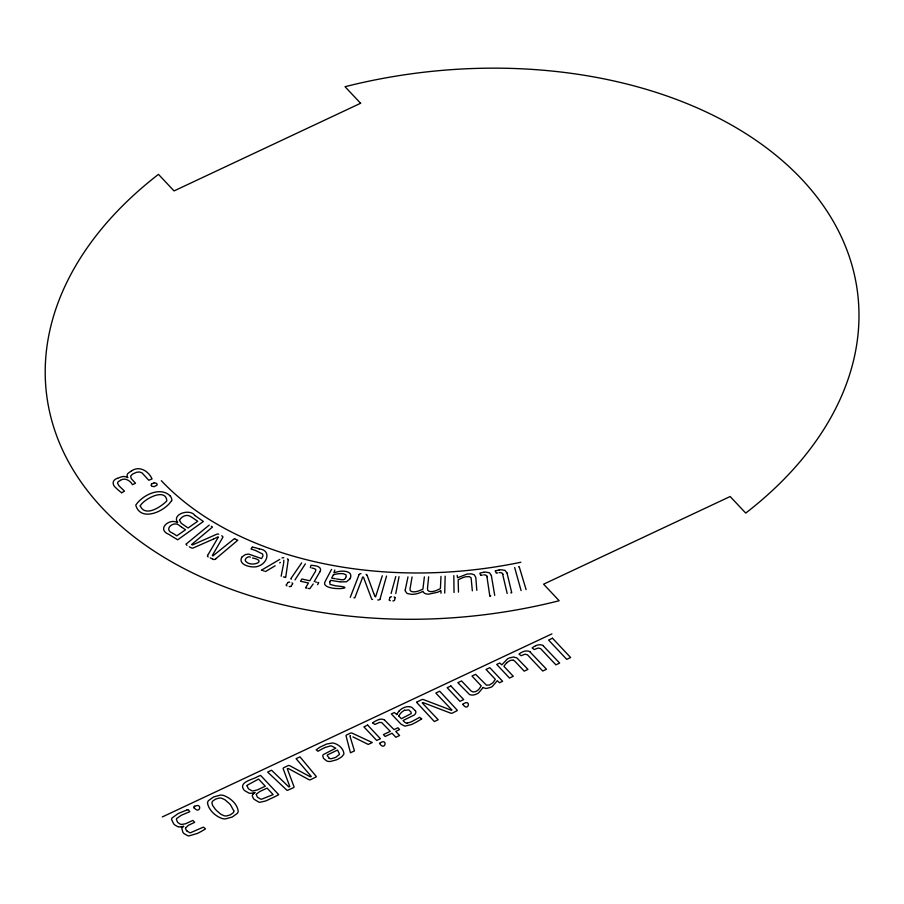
<?xml version="1.0" encoding="UTF-8"?>
<svg xmlns="http://www.w3.org/2000/svg" width="904" height="904" viewBox="0 0 904 904"><rect width="100%" height="100%" fill="white"/><g stroke="black" fill="none" stroke-linecap="round" stroke-linejoin="round"><path stroke-width="1.36" d="M440.994 576.39L440.406 588.617L437.446 589.996A31.583 21.097 -7.2 0 1 436.429 590.425C433.728 591.713 427.072 592.945 427.468 588.572L428.654 576.831M424.371 576.91L422.925 589.137L420.111 590.346A33.504 22.374 -7.2 0 1 419.173 590.719C416.337 592.052 409.162 593.013 410.043 588.832L412.077 576.944M281.144 576.243L283.517 563.96M405.286 589.679L407.986 576.888M288.184 560.084L285.687 577.498L284.839 577.272M185.591 827.996L188.247 825.409A15.594 10.419 -7.2 0 1 189.365 824.843L194.676 822.357L192.857 820.425L185.523 823.793L181.557 824.448A5.232 3.492 -7.2 0 1 179.817 823.894L178.009 822.595A14.916 9.955 -7.2 0 1 177.353 821.86L176.404 819.318A4.011 2.678 -7.2 0 1 176.698 818.515L181.071 815.408A71.19 47.55 -7.2 0 1 182.427 814.775L189.772 811.713L188.179 809.6L186.699 810.131M283.698 563.113L283.822 560.265M394.596 599.815L395.003 597.985M395.76 593.623L399.037 576.65M391.104 593.442L395.782 576.526M389.353 599.691L389.793 597.849M380.132 598.753L386.539 576.051M362.617 577.034L361.532 580.289M334.819 570.017L333.915 572.808A19.267 12.871 -7.2 0 1 338.085 571.667C342.39 570.458 352.436 570.921 350.65 577.136M171.477 500.737C165.127 511.291 140.674 522.467 135.758 505.166C142.03 495.539 159.884 486.126 169.952 495.674M346.187 576.571L345.972 574.729L343.396 573.769A10.746 7.175 -7.2 0 0 340.808 573.599L338.345 573.735A16.441 10.984 -7.2 0 0 333.384 574.82M222.746 537.439L222.847 536.942A1.819 1.209 -7.2 0 0 222.689 536.501L222.429 536.23A3.639 2.429 -7.2 0 0 221.977 535.948L221.695 535.801M186.145 544.106L186.913 545.406M361.385 580.662L354.797 597.872L353.882 597.781M358.944 574.989L350.255 597.363M349.904 578.854L350.594 577.26M349.837 578.989L346.514 581.758L340.469 581.927M345.599 577.882L345.893 577.227M329.768 581.837L330.05 584.413L335.237 585.747A84.151 56.195 -7.2 0 0 337.983 586.074C358.56 588.12 326.932 591.419 324.604 583.973A10.803 7.221 -7.2 0 1 325.191 581.385L331.531 569.43M329.836 581.713L330.548 580.334L339.825 581.837M333.373 574.82L331.678 578.131L335.271 578.741M315.643 571.034L315.756 569.373L313.552 568.367M207.784 555.18L218.305 537.168M317.553 584.685L318.716 582.605L317.869 582.436M319.948 571.723C322.513 568.107 317.643 565.78 314.807 565.746A20.826 13.91 -7.2 0 0 310.931 565.294L310.388 567.655M314.174 581.701L319.869 571.859M305.586 587.815L308.467 583.012L300.49 581.227L301.902 579.012L309.801 580.786L315.473 571.339M222.565 537.778L212.282 555.598M186.201 544.005L209.219 525.088M291.291 585.803L292.444 584.074M294.975 579.905L305.382 563.825M286.466 584.673L287.653 582.944M301.665 562.887L290.715 578.831L291.517 579.035M252.272 547.214L251.041 548.988A85.315 56.975 -7.2 0 1 255.708 550.57L262.623 554.039L262.951 555.915L261.561 558.582L248.724 554.096L245.425 554.547L242.227 556.74M242.057 556.909C236.701 565.09 253.38 569 259.086 565.859C267.799 562.661 271.019 550.129 259.448 548.954M253.357 793.757L255.131 792.458L251.38 793.249A5.582 3.729 -7.2 0 1 248.939 793.09L244.656 790.638A22.419 14.972 -7.2 0 1 243.764 789.7C238.26 781.858 253.199 779.576 257.674 776.581A81.428 54.387 -7.2 0 1 260.578 775.383L278.714 794.684A69.28 46.273 -7.2 0 1 275.81 796.243L265.697 800.978L260.092 802.243A4.983 3.322 -7.2 0 1 258.906 802.142L254.114 799.305A18.103 12.091 -7.2 0 1 253.448 798.537L252.363 796.187A5.808 3.876 -7.2 0 1 252.374 795.554A5.221 3.492 -7.2 0 1 253.357 793.757M237.786 540.23L215.706 558.808M183.681 826.392L182.484 827.442A5.345 3.571 -7.2 0 0 181.851 828.618L182.902 832.301A20.351 13.583 -7.2 0 0 184.088 833.657L187.727 835.703A5.051 3.379 -7.2 0 0 189.218 835.85L197.411 833.409A58.071 38.782 -7.2 0 0 205.502 828.866L203.423 827.115L190.473 832.742A2.542 1.695 -7.2 0 1 189.806 832.697L186.97 831.047M280.409 562.424L279.664 562.909M275.155 565.791L265.539 571.52M279.754 559.418L261.459 570.175L262.273 570.447M156.81 485.335L157.126 483.979M121.69 492.759L124.503 491.143L119.125 485.968L117.486 483.211L118.13 481.775L120.424 480.318M131.295 471.086C139.148 465.244 148.606 471.041 152.053 478.939L148.753 480.25L142.086 472.95L139.465 471.967L136.425 472.317L132.515 474.114L130.651 476.092L131.238 478.589L135.51 483.256L132.459 484.691C130.221 480.431 124.65 477.414 120.661 480.205M151.42 484.126L151.07 485.538M156.584 485.448L154.29 486.544M151.725 483.968L153.895 482.951M162.313 816.945L551.937 633.874M194.812 806.289C202.745 802.39 199.886 814.956 194.236 807.848M350.458 735.607L349.882 735.879L354.447 750.908L350.469 752.783L346.096 736.048A1.65 1.096 -7.2 0 1 346.718 734.873L350.277 733.234A1.638 1.096 -7.2 0 1 352.063 733.133L372.267 742.534L368.244 744.433L352.933 736.862M117.531 478.295C112.051 479.787 111.813 484.826 116.141 488.092A58.941 39.358 -7.2 0 0 121.701 492.748M213.468 539.044L193.117 548.016A1.887 1.266 -7.2 0 1 191.772 548.073L189.32 546.807M213.593 538.987L217.909 536.953M325.225 747.427L330.694 745.879A3.785 2.52 -7.2 0 1 331.553 745.947L335.768 748.196L323.338 754.58A4.531 3.028 -7.2 0 0 322.739 755.71L323.44 758.253L326.615 760.885A6.418 4.294 -7.2 0 0 330.412 761.473L336.469 759.823A27.741 18.532 -7.2 0 0 338.299 758.976L341.836 756.75L343.656 754.467A6.803 4.543 -7.2 0 0 343.904 753.45C343.339 748.422 338.48 744.41 333.779 743.167A7.085 4.735 -7.2 0 0 332.288 743.009L326.502 744.071L319.654 747.348L316.174 749.868L318.061 751.269A63.246 42.239 -7.2 0 1 325.225 747.427M404.585 710.295L408.8 709.934L411.037 712.069L411.207 713.595L401.342 718.714L398.766 715.979M154.042 486.668L151.623 486.126M154.132 482.838L156.516 483.335M192.315 545.033L216.395 534.366A2.136 1.435 -7.2 0 1 218.768 534.185M183.58 826.279L181.342 826.81M379.205 719.471L377.239 720.205A21.673 14.475 -7.2 0 0 372.674 722.838M518.613 566.74L519.178 566.627L526.094 589.611M499.11 569.983L499.799 569.87A9.662 6.452 -7.2 0 1 500.816 569.735L504.94 570.345L506.997 572.91M511.427 592.741L510.828 592.843M507.178 593.465L502.68 574.402M497.788 572.921L497.166 573.023M483.696 572.255L484.386 572.153A9.662 6.452 -7.2 0 1 485.403 572.051L489.471 572.797L491.335 575.43M490.748 595.985L490.137 596.075M482.307 575.147L481.674 575.226M481.425 575.26L480.792 575.339M476.815 590.346L475.798 577.441L474.306 574.831L471.391 573.848L467.052 574.074L457.537 577.758L457.164 575.362M453.831 575.611L454.011 592.482M407.195 723.121L410.766 722.036A61.822 41.29 -7.2 0 0 413.004 720.929L419.671 717.324L421.682 718.917M445.163 576.176L444.711 593.08M124.097 476.6L124.673 476.634A5.334 3.559 -7.2 0 1 126.244 476.962L127.588 477.628M382.302 575.769L375.601 596.821M363.431 577.125L371.68 599.081A2.147 1.435 -7.2 0 0 372.335 599.409L372.606 599.476M336.48 578.933L341.305 579.69A5.232 3.492 -7.2 0 0 343.045 579.746L343.396 579.667A2.271 1.514 -7.2 0 0 344.062 579.453M313.179 583.961L309.801 588.696M316.445 582.165L315.586 581.984M309.236 588.583L308.388 588.414M306.987 588.12L306.14 587.939M312.863 568.221L311.801 567.983M284.263 577.114L283.415 576.876M264.443 571.158L263.358 570.808M250.34 557.124C248.397 555.452 242.374 559.892 246.781 562.254C252.521 567.057 267.64 560.875 252.544 557.971M513.382 660.27L514.161 660.666A8.079 5.401 -7.2 0 1 515.201 661.592L524.196 671.152L527.959 669.389L516.93 657.976L513.63 656.993L509.653 657.852A12.859 8.588 -7.2 0 0 507.336 659.039L501.822 664.858L499.72 663.016L496.714 664.429L509.517 678.056L513.269 676.294L503.912 666.327L504.296 665.796A34.205 22.837 -7.2 0 1 506.681 662.847M212.847 559.147L212.135 558.808M236.882 539.812L235.989 539.383M235.537 539.179L234.87 538.852M234.418 538.637L212.892 555.903M211.559 558.525L210.27 557.904M329.192 758.309L327.191 755.439A2.124 1.424 -7.2 0 1 327.531 754.908L337.542 750.026L339.475 754.004A3.718 2.486 -7.2 0 1 339.271 754.591L335.994 757.156A19.278 12.871 -7.2 0 1 334.875 757.676L331.203 758.705A3.322 2.226 -7.2 0 1 329.192 758.298M384.392 719.889L394.042 729.607L397.929 727.776L399.557 729.517L395.771 731.449L399.591 735.506L395.828 737.28L392.042 733.246L385.183 736.466L383.432 734.59L390.279 731.37L381.68 722.545L379.431 722.443L374.866 724.466L372.708 722.861M177.466 522.636C169.556 517.777 156.2 529.258 168.856 534.377M191.558 544.592L212.508 527.032L211.265 526.309M288.851 768.807L309.191 779.79A1.751 1.164 -7.2 0 0 310.558 779.7L316.016 777.011A1.469 0.983 -7.2 0 0 316.276 776.446L299.981 756.863L296.094 758.693L311.247 776.457L310.366 776.864L289.574 765.586A1.831 1.22 -7.2 0 0 288.286 765.575L283.573 767.801A1.729 1.153 -7.2 0 0 283.121 768.615L289.8 786.525L288.873 786.966L271.55 770.231L267.652 772.061L286.918 790.243A1.356 0.904 -7.2 0 0 287.562 790.322L293.597 787.61A1.729 1.153 -7.2 0 0 294.049 786.796L287.28 768.728L288.365 768.513M179.896 525.97C174.201 519.71 162.415 529.699 172.958 533.281M169.602 534.885L177.715 539.79L203.355 521.472L194.959 515.517M173.365 533.552L176.822 535.835L185.546 529.744L181.783 527.247M181.365 526.964L180.472 526.354M194.891 515.472C190.021 508.342 171.579 513.992 177.625 522.535M543.236 645.829L559.644 663.084L555.892 664.847L540.592 648.609L538.106 648.032L534.309 649.547L532.151 647.942L533.484 646.925A19.877 13.277 -7.2 0 1 535.756 645.739M530.094 651.999L546.513 669.254L542.75 671.028L527.45 654.79L524.964 654.202L521.167 655.728L519.02 654.112L520.342 653.095A19.877 13.277 -7.2 0 1 522.625 651.908A6.057 4.045 -7.2 0 1 530.309 651.852M396.867 714.567L394.325 712.544L391.364 713.934L400.947 724.081L404.348 725.912A4.87 3.254 -7.2 0 0 405.354 726.048L411.862 724.42A78.117 52.172 -7.2 0 0 421.637 718.895M415.331 710.759L412.032 707.538A5.978 3.989 -7.2 0 0 409.399 706.702M496.285 573.159L495.335 571.034M373.691 593.227L367.182 575.475M373.804 593.487L374.945 596.617M480.668 575.351L479.866 573.192A10.588 7.074 -7.2 0 1 483.696 572.356M514.647 567.531L521.099 590.594M507.031 573.023L511.732 592.685M491.358 575.543L494.725 595.42M486.951 576.786L489.832 596.109M472.34 590.832L471.12 577.837L469.391 576.616L465.752 576.786A10.927 7.3 -7.2 0 0 463.616 577.373L461.774 578.097A35.324 23.583 -7.2 0 0 461.096 578.402L458.17 579.814L458.486 592.131M441.028 593.273L440.869 590.606A25.222 16.848 -7.2 0 1 437.536 592.278L428.722 594.143A8.837 5.899 -7.2 0 1 425.886 593.815L425.592 593.702A5.345 3.571 -7.2 0 1 423.14 591.724L422.993 591.295A21.481 14.34 -7.2 0 1 416.891 593.725L415.524 593.984A13.865 9.266 -7.2 0 1 412.755 594.323A13.164 8.791 -7.2 0 1 411.546 594.346L407.105 593.487L405.229 590.99A9.763 6.52 -7.2 0 1 405.263 589.803M187.071 831.002A8.599 5.74 -7.2 0 1 185.456 828.007M181.342 826.81A5.718 3.819 -7.2 0 1 178.122 826.674M178.133 826.663A7.774 5.198 -7.2 0 1 176.981 826.245L175.591 825.488A17.572 11.729 -7.2 0 1 173.726 823.928L171.545 819.487A6.746 4.509 -7.2 0 1 171.76 818.561A6.418 4.283 -7.2 0 1 172.065 817.962L178.02 813.645A78.58 52.477 -7.2 0 1 186.71 810.154M193.942 807.973A2.045 1.367 -7.2 0 1 194.631 806.108M379.194 719.437A5.526 3.684 -7.2 0 1 384.426 719.866M407.184 723.132A2.678 1.785 -7.2 0 1 405.783 722.872L404.958 722.432A7.933 5.3 -7.2 0 1 404.178 721.742L403.048 720.533L414.1 715.098A5.819 3.887 -7.2 0 0 415.433 710.713M396.833 714.567A18.17 12.136 -7.2 0 1 399.139 711.03M399.093 711.007A12.814 8.565 -7.2 0 1 403.794 707.742A7.899 5.277 -7.2 0 1 409.422 706.623M398.992 716.002A13.628 9.108 -7.2 0 1 404.54 710.25M513.404 660.259A2.644 1.774 -7.2 0 0 511.506 660.191L510.489 660.474A9.424 6.294 -7.2 0 0 506.748 662.869M535.733 645.705A6.057 4.045 -7.2 0 1 543.44 645.682M520.84 562.243A339.983 227.051 -7.2 0 1 161.353 480.713M499.29 572.605A3.48 2.316 -7.2 0 1 503.019 574.345M495.302 570.978A10.588 7.074 -7.2 0 1 499.121 570.096M483.696 574.887A3.48 2.316 -7.2 0 1 487.279 576.752M394.675 600.086A1.65 1.096 -7.2 0 1 392.844 600.911M390.291 600.674A1.333 0.893 -7.2 0 1 389.217 599.928M389.726 597.578A1.65 1.096 -7.2 0 1 391.545 596.764M394.054 597.002A1.333 0.893 -7.2 0 1 395.127 597.747M358.888 574.65A2.091 1.401 -7.2 0 1 360.99 573.656M366.063 574.345A2.35 1.571 -7.2 0 1 367.148 575.475M380.358 598.979A2.249 1.503 -7.2 0 1 377.759 599.973M345.509 577.871A3.684 2.452 -7.2 0 1 344.119 579.498M291.257 586.086A1.65 1.096 -7.2 0 1 289.212 586.549M286.941 585.826A1.333 0.893 -7.2 0 1 286.24 584.877M287.709 582.662A1.65 1.096 -7.2 0 1 289.732 582.199M291.981 582.91A1.333 0.893 -7.2 0 1 292.659 583.86M281.991 557.971A1.808 1.209 -7.2 0 1 283.799 557.813M287.37 558.898A1.808 1.209 -7.2 0 1 288.308 559.881M252.318 547.112A28.069 18.747 -7.2 0 1 259.369 549.033M215.683 559.124A2.52 1.684 -7.2 0 1 212.745 559.237M208.202 556.943A2.215 1.48 -7.2 0 1 207.626 555.372M169.862 495.72A12.227 8.17 -7.2 0 1 171.794 500.737M127.826 477.527A7.605 5.085 -7.2 0 1 127.374 474.148A10.419 6.961 -7.2 0 1 131.396 471.187M117.61 478.374A13.368 8.927 -7.2 0 1 124.074 476.385M207.513 803.136C208.847 810.425 215.683 816.402 222.542 818.662A8.441 5.639 -7.2 0 0 225.548 818.877L232.305 817.013L237.345 813.329A8.362 5.593 -7.2 0 0 238.227 811.295C237.345 803.792 230.102 797.69 223.231 795.35A8.362 5.593 -7.2 0 0 220.237 795.124L213.491 796.989L208.44 800.661A8.441 5.639 -7.2 0 0 207.558 802.718L207.513 803.136M140.222 505.878C145.16 517.45 160.946 506.907 166.822 500.906C165.94 487.279 143.815 499.053 140.222 505.878M179.455 520.376L181.308 523.314L188.066 527.992L197.705 521.269L192.247 517.563A26.498 17.696 -7.2 0 0 190.608 516.523C186.812 513.8 181.422 516.433 179.455 520.297M233.853 810.944L233.831 811.238A5.548 3.706 -7.2 0 1 233.051 812.922L230.283 814.854L226.678 815.916A5.616 3.752 -7.2 0 1 224.181 815.781L220.904 814.301L216.677 810.685A68.783 45.934 -7.2 0 1 215.22 809.103L212.609 805.475L211.943 802.763A5.616 3.752 -7.2 0 1 212.734 801.08L215.514 799.136L219.107 798.085A5.548 3.706 -7.2 0 1 221.593 798.221L224.859 799.712L229.074 803.328A69.823 46.635 -7.2 0 1 230.531 804.91L233.853 810.944M256.318 794.582L257.199 796.797A14.984 10 -7.2 0 0 257.843 797.497L260.68 799.113A2.972 1.989 -7.2 0 0 261.674 799.17L273.155 794.593L267.053 788.107L260.917 790.989A22.137 14.78 -7.2 0 0 259.708 791.588L256.566 793.927A2.949 1.966 -7.2 0 0 256.352 794.413L256.318 794.582M379.533 743.416C385.262 752.049 388.302 737.076 379.556 743.325M462.814 704.284C468.645 712.985 471.606 697.798 462.814 704.284M247.074 785.825L248.193 788.39A17.741 11.854 -7.2 0 0 248.939 789.158L252.126 790.887A3.379 2.249 -7.2 0 0 252.95 790.955L257.312 789.915L265.29 786.231L258.567 779.067L247.346 785.147A2.904 1.944 -7.2 0 0 247.108 785.655L247.074 785.825M483.109 687.481L478.713 692.792A11.492 7.673 -7.2 0 1 476.012 694.261L474.668 694.713A5.616 3.752 -7.2 0 1 469.538 694.521L457.831 682.701L461.548 680.949L471.131 691.051L473.052 691.944L475.278 691.673A7.786 5.198 -7.2 0 0 478.804 689.311A32.465 21.685 -7.2 0 0 480.634 686.746L481.21 685.865L471.99 676.045L475.617 674.35L486.465 685.187L489.561 684.983L492.759 682.859A31.798 21.233 -7.2 0 0 494.544 680.418L495.302 679.288L486.047 669.446L489.81 667.672L502.613 681.3L499.516 682.746L497.268 680.701L492.33 686.486A11.063 7.39 -7.2 0 1 490.804 687.322L486.623 688.419A4.848 3.243 -7.2 0 1 485.233 688.306L483.109 687.481M417.015 702.012L416.936 702.114A1.288 0.859 -7.2 0 0 416.789 702.532L434.349 721.55L438.203 719.742L422.168 702.883L422.914 702.532L450.791 713.199A2.045 1.367 -7.2 0 0 452.621 712.973L457.108 710.668A1.299 0.87 -7.2 0 0 457.266 710.239L439.706 691.221L435.807 693.052L451.345 709.425A36.284 24.238 -7.2 0 0 451.966 709.968L451.164 710.25A20.317 13.571 -7.2 0 0 450.135 709.787L423.354 699.538A2.045 1.367 -7.2 0 0 421.524 699.752L417.015 702.012M360.594 103.271L174.043 190.925L158.471 174.359A408.676 272.929 -7.2 0 0 102.31 508.071A408.676 272.929 -7.2 0 0 559.158 600.742L543.598 584.176L730.149 496.522L745.721 513.088A408.676 272.929 -7.2 0 0 801.882 179.376A408.676 272.929 -7.2 0 0 345.023 86.705L360.594 103.271M367.612 725.087L363.894 726.839L376.697 740.455L380.414 738.715L367.612 725.087M450.893 685.966L447.175 687.707L459.978 701.334L463.695 699.583L450.893 685.966M552.48 638.224L548.592 640.055L566.729 659.355L570.616 657.524L552.48 638.224"/></g></svg>
